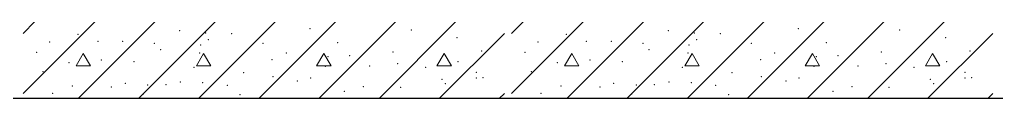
# Model space of a CAD drawing. Header units: millimetres. Extents: x 18162 to 7085488, y 72188 to 247925.
# Drawn here: x 4271646 to 4273676, y 137493 to 137638 of the extents above; entities that cross this region are included whole.
import ezdxf

# ---------------------------------------------------------------- set-up
doc = ezdxf.new("R2010")
doc.units = ezdxf.units.MM
doc.header["$MEASUREMENT"] = 0
doc.layers.add('Structural - Bearing', color=7, linetype='Continuous')

# ---------------------------------------------------------------- blocks, each defined once
blk = doc.blocks.new('*X1400', base_point=(4294986.6, 104752.7))
at = {"layer": 'Structural - Bearing', "color": 7, "linetype": 'Continuous', "lineweight": 9}
for p, q in [((4271653.8, 137628.2), (4271678.3, 137652.7)), ((4271653.8, 137503.2), (4271803.3, 137652.7)), ((4271768.3, 137492.7), (4271928.3, 137652.7)), ((4271893.3, 137492.7), (4272053.3, 137652.7)), ((4272018.3, 137492.7), (4272178.3, 137652.7)), ((4272143.3, 137492.7), (4272303.3, 137652.7)), ((4272268.3, 137492.7), (4272428.3, 137652.7)), ((4272393.3, 137492.7), (4272553.3, 137652.7)), ((4272668.9, 137628.2), (4272693.4, 137652.7)), ((4272668.9, 137503.2), (4272818.4, 137652.7)), ((4272783.4, 137492.7), (4272943.4, 137652.7)), ((4272908.4, 137492.7), (4273068.4, 137652.7)), ((4273033.4, 137492.7), (4273193.4, 137652.7)), ((4273158.4, 137492.7), (4273318.4, 137652.7)), ((4273283.4, 137492.7), (4273443.4, 137652.7)), ((4273408.4, 137492.7), (4273568.4, 137652.7)), ((4272518.3, 137492.7), (4272653.8, 137628.2)), ((4273533.4, 137492.7), (4273668.9, 137628.2)), ((4271763.7, 137560.6), (4271778.8, 137586.6)), ((4271778.8, 137586.6), (4271793.7, 137560.5)), ((4272013.7, 137560.6), (4272028.8, 137586.6)), ((4272028.8, 137586.6), (4272043.7, 137560.5)), ((4272263.7, 137560.6), (4272278.8, 137586.6)), ((4272278.8, 137586.6), (4272293.7, 137560.5)), ((4272513.7, 137560.6), (4272528.8, 137586.6)), ((4272528.8, 137586.6), (4272543.7, 137560.5)), ((4272778.8, 137560.6), (4272793.9, 137586.6)), ((4272793.9, 137586.6), (4272808.8, 137560.5)), ((4273028.8, 137560.6), (4273043.9, 137586.6)), ((4273043.9, 137586.6), (4273058.8, 137560.5)), ((4273278.8, 137560.6), (4273293.9, 137586.6)), ((4273293.9, 137586.6), (4273308.8, 137560.5)), ((4273528.8, 137560.6), (4273543.9, 137586.6)), ((4273543.9, 137586.6), (4273558.8, 137560.5)), ((4271793.7, 137560.5), (4271763.7, 137560.6)), ((4272043.7, 137560.5), (4272013.7, 137560.6)), ((4272293.7, 137560.5), (4272263.7, 137560.6)), ((4272543.7, 137560.5), (4272513.7, 137560.6)), ((4272808.8, 137560.5), (4272778.8, 137560.6)), ((4273058.8, 137560.5), (4273028.8, 137560.6)), ((4273308.8, 137560.5), (4273278.8, 137560.6)), ((4273558.8, 137560.5), (4273528.8, 137560.6)), ((4272643.3, 137492.7), (4272653.8, 137503.2)), ((4273658.4, 137492.7), (4273668.9, 137503.2))]:
    blk.add_line(p, q, dxfattribs=at)
for p in [(4271979.3, 137634), (4272249.6, 137638), (4272460.5, 137634.9), (4272994.4, 137634), (4273264.7, 137638), (4273475.6, 137634.9), (4271767.7, 137625.9), (4271809.2, 137611.8), (4271860.9, 137611.4), (4272033.3, 137628.8), (4272038.3, 137615.2), (4272087.3, 137627.2), (4272555.6, 137619.5), (4272782.8, 137625.9), (4272824.3, 137611.8), (4272876, 137611.4), (4273048.4, 137628.8), (4273053.5, 137615.2), (4273102.5, 137627.2), (4273570.7, 137619.5), (4271708.9, 137610.4), (4271926.6, 137607.5), (4271939.5, 137594.1), (4272022.4, 137604), (4272152.2, 137607.1), (4272242, 137591.5), (4272307.5, 137608.8), (4272606.5, 137591.5), (4272724, 137610.4), (4272941.7, 137607.5), (4272954.6, 137594.1), (4273037.6, 137604), (4273167.4, 137607.1), (4273257.2, 137591.5), (4273322.6, 137608.8), (4273621.6, 137591.5), (4271681.9, 137588.9), (4271816.4, 137572.8), (4272020.5, 137587.6), (4272099.7, 137574.1), (4272171.2, 137573.4), (4272200.8, 137587.6), (4272287.1, 137579.9), (4272332.2, 137581.8), (4272422.2, 137589.5), (4272697, 137588.9), (4272831.5, 137572.8), (4273035.7, 137587.6), (4273114.8, 137574.1), (4273186.3, 137573.4), (4273215.9, 137587.6), (4273302.2, 137579.9), (4273347.4, 137581.8), (4273437.3, 137589.5), (4271748.8, 137567), (4271884, 137569.6), (4272008.5, 137557.7), (4272281.9, 137559.3), (4272373.9, 137560.6), (4272431.8, 137564.9), (4272490.1, 137557.5), (4272557.5, 137569.6), (4272763.9, 137567), (4272899.2, 137569.6), (4273023.7, 137557.7), (4273297.1, 137559.3), (4273389, 137560.6), (4273446.9, 137564.9), (4273505.3, 137557.5), (4273572.7, 137569.6), (4271694.8, 137548.4), (4272112, 137546.4), (4272172.9, 137538.3), (4272223.6, 137529.4), (4272251.2, 137535.5), (4272524, 137532.9), (4272595.8, 137546.9), (4272595.9, 137535.1), (4272609.7, 137536.1), (4272710, 137548.4), (4273127.1, 137546.4), (4273188, 137538.3), (4273238.8, 137529.4), (4273266.4, 137535.5), (4273539.1, 137532.9), (4273610.9, 137546.9), (4273611, 137535.1), (4273624.8, 137536.1), (4271756.3, 137519.1), (4271837.2, 137516.4), (4271866, 137524.5), (4271912.7, 137520.6), (4271950.6, 137521.6), (4271980.6, 137527.1), (4272027, 137525.8), (4272078.1, 137520.3), (4272360.9, 137517.5), (4272438.1, 137516), (4272530.8, 137523.7), (4272771.5, 137519.1), (4272852.4, 137516.4), (4272881.1, 137524.5), (4272927.8, 137520.6), (4272965.7, 137521.6), (4272995.7, 137527.1), (4273042.1, 137525.8), (4273093.2, 137520.3), (4273376, 137517.5), (4273453.3, 137516), (4273546, 137523.7), (4271714.9, 137503.6), (4271903.5, 137502.1), (4272104.6, 137500.8), (4272321.4, 137507.4), (4272730, 137503.6), (4272918.6, 137502.1), (4273119.8, 137500.8), (4273336.6, 137507.4)]:
    blk.add_point(p, dxfattribs=at)

msp = doc.modelspace()

# ---------------------------------------------------------------- linework, layer by layer
at = {"layer": 'Structural - Bearing', "color": 7, "linetype": 'Continuous', "lineweight": 25}
msp.add_line((4274013.1, 137492.7), (4267713.1, 137492.7), dxfattribs=at)

# ---------------------------------------------------------------- block references
at = {"layer": 'Structural - Bearing', "lineweight": 0}
msp.add_blockref('*X1400', (4294986.6, 104752.7), dxfattribs=at)

doc.saveas('drawing.dxf')
